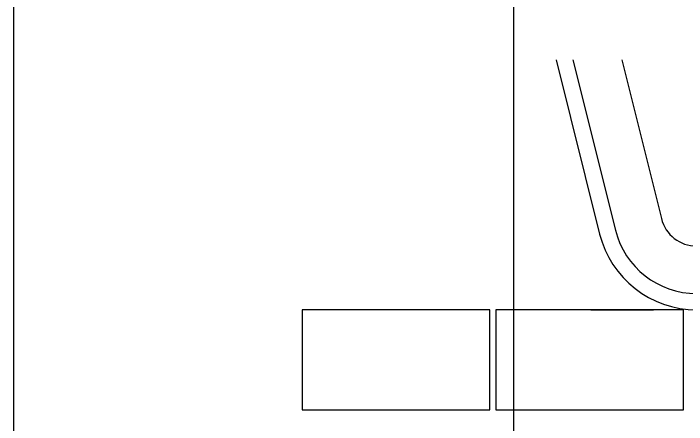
# Model space of a CAD drawing. Header units: millimetres. Extents: x 11004 to 16944, y 3085 to 7285.
# Drawn here: x 11004 to 11543, y 5519 to 5848 of the extents above; entities that cross this region are included whole.
import ezdxf

# ---------------------------------------------------------------- set-up
doc = ezdxf.new("R2010")
doc.units = ezdxf.units.MM
doc.header["$LTSCALE"] = 0.3
doc.layers.add('Nekreslit', color=6, linetype='Continuous', plot=False)

msp = doc.modelspace()

# ---------------------------------------------------------------- linework, layer by layer
for p, q in [((11438.63, 5810.45), (11473.37, 5671.09)), ((11452.03, 5810.45), (11485.99, 5674.24)), ((11491.19, 5810.45), (11522.86, 5683.43)), ((11466.41, 5610.45), (11516.41, 5610.45)), ((11235.45, 5530.45), (11377.39, 5530.45))]:
    msp.add_line(p, q)
at = {"linetype": 'Continuous'}
for p, q in [((11385.45, 5610.45), (11235.45, 5610.45)), ((11235.45, 5610.45), (11235.45, 5530.45)), ((11385.45, 5530.45), (11385.45, 5610.45)), ((11540.45, 5610.45), (11390.45, 5610.45)), ((11390.45, 5610.45), (11390.45, 5530.45)), ((11540.45, 5530.45), (11540.45, 5610.45)), ((11235.45, 5530.45), (11385.45, 5530.45)), ((11390.45, 5530.45), (11540.45, 5530.45))]:
    msp.add_line(p, q, dxfattribs=at)
msp.add_circle((11469.39, 5610.45), 0.01, dxfattribs=at)
for radius in [29, 80, 67]:
    msp.add_arc((11551, 5690.45), radius, 194, 270)
at = {"layer": 'Nekreslit'}
for points in [[(11004.41, 3085.28), (16944.41, 3085.28), (16944.41, 7285.28), (11004.41, 7285.28)], [(11404.41, 3285.28), (15444.41, 3285.28), (15444.41, 6885.28), (11404.41, 6885.28)]]:
    msp.add_lwpolyline(points, close=True, dxfattribs=at)

doc.saveas('drawing.dxf')
